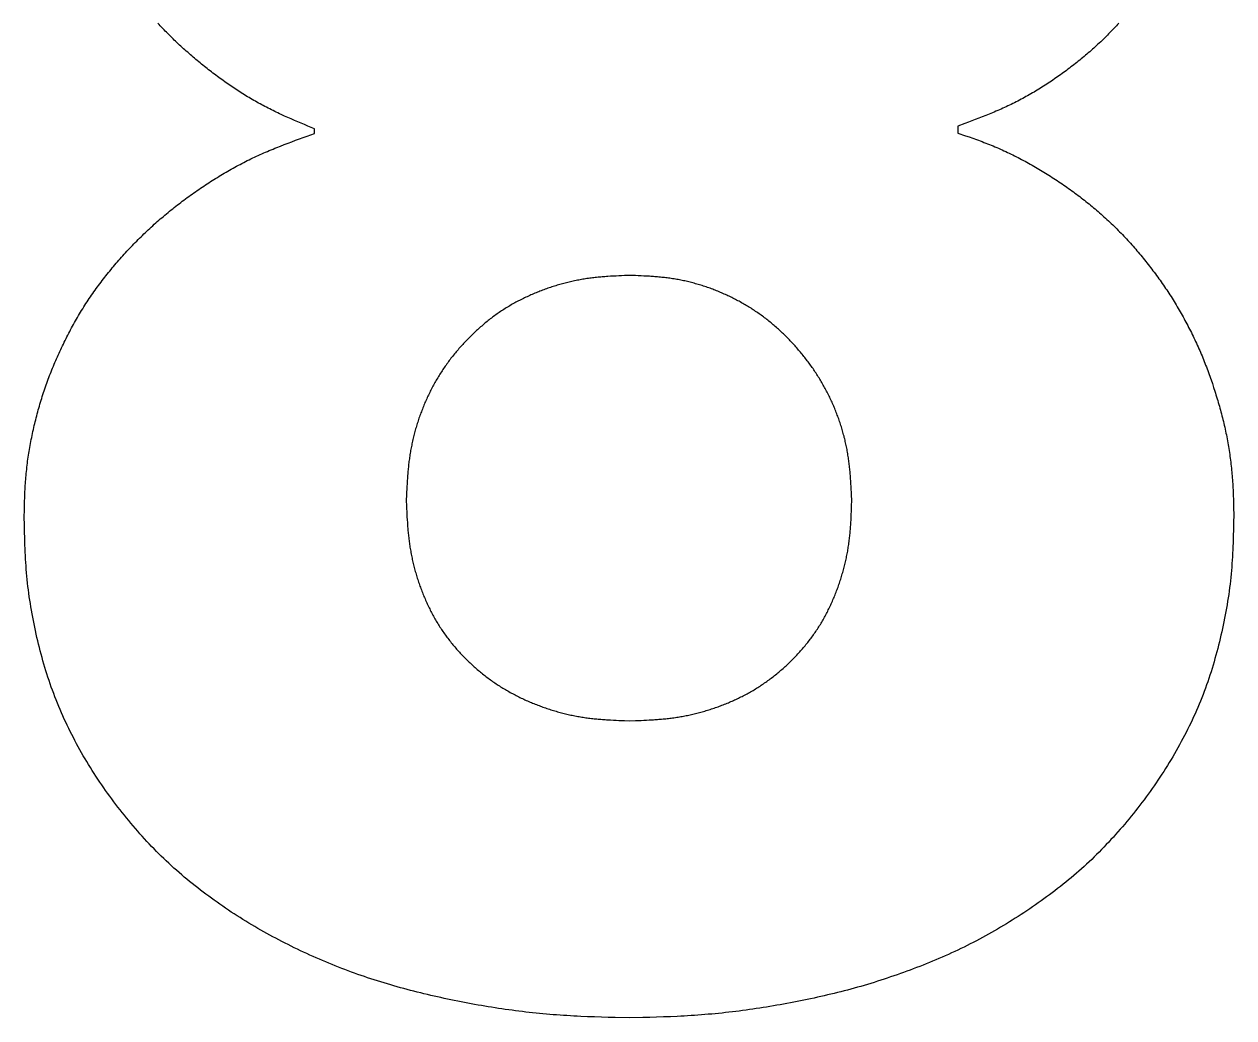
# Model space of a CAD drawing. Extents: x 4 to 389, y 10 to 269.
# Drawn here: x 78.135 to 81.885, y 203.7 to 206.782 of the extents above; entities that cross this region are included whole.
import ezdxf

# ---------------------------------------------------------------- set-up
doc = ezdxf.new("R2010")
doc.units = 0
doc.layers.add('ENGRAVE', color=5, linetype='CONTINUOUS')

msp = doc.modelspace()

# ---------------------------------------------------------------- linework, layer by layer
at = {"layer": 'ENGRAVE'}
msp.add_lwpolyline([(81.5285, 206.7852), (81.5246, 206.781), (81.5207, 206.7768), (81.5168, 206.7726), (81.5128, 206.7684), (81.5088, 206.7642), (81.5048, 206.7601), (81.5008, 206.756), (81.4967, 206.7518), (81.4927, 206.7478), (81.4886, 206.7437), (81.4844, 206.7397), (81.4803, 206.7357), (81.4762, 206.7317), (81.472, 206.7277), (81.4678, 206.7237), (81.4636, 206.7198), (81.4594, 206.7159), (81.4551, 206.712), (81.4508, 206.7082), (81.4465, 206.7043), (81.4422, 206.7005), (81.4379, 206.6967), (81.4335, 206.6929), (81.4292, 206.6892), (81.4248, 206.6855), (81.4204, 206.6817), (81.416, 206.6781), (81.4115, 206.6744), (81.4071, 206.6707), (81.4026, 206.6671), (81.3981, 206.6635), (81.3936, 206.6599), (81.389, 206.6564), (81.3845, 206.6528), (81.3799, 206.6493), (81.3753, 206.6458), (81.3707, 206.6424), (81.3661, 206.6389), (81.3615, 206.6355), (81.3568, 206.6321), (81.3522, 206.6287), (81.3475, 206.6253), (81.3428, 206.622), (81.3381, 206.6186), (81.3334, 206.6153), (81.3286, 206.6121), (81.3239, 206.6088), (81.3191, 206.6056), (81.3143, 206.6024), (81.3095, 206.5992), (81.3047, 206.596), (81.2998, 206.5929), (81.295, 206.5898), (81.2901, 206.5867), (81.2852, 206.5836), (81.2803, 206.5806), (81.2754, 206.5776), (81.2704, 206.5746), (81.2655, 206.5717), (81.2605, 206.5687), (81.2556, 206.5658), (81.2506, 206.563), (81.2455, 206.5601), (81.2405, 206.5573), (81.2355, 206.5545), (81.2304, 206.5518), (81.2253, 206.5491), (81.2203, 206.5464), (81.2152, 206.5437), (81.21, 206.5411), (81.2049, 206.5385), (81.1998, 206.5359), (81.1946, 206.5334), (81.1894, 206.5309), (81.1842, 206.5284), (81.179, 206.526), (81.1738, 206.5236), (81.1686, 206.5212), (81.1633, 206.5188), (81.1581, 206.5165), (81.1528, 206.5142), (81.1475, 206.5119), (81.1422, 206.5097), (81.1369, 206.5074), (81.1263, 206.503), (81.1156, 206.4987), (81.1049, 206.4944), (81.0942, 206.4902), (81.0834, 206.486), (81.0727, 206.4819), (81.0619, 206.4778), (81.0511, 206.4738), (81.0295, 206.4657), (81.0295, 206.4441), (81.0526, 206.4363), (81.0642, 206.4323), (81.0757, 206.4282), (81.0873, 206.4241), (81.093, 206.4221), (81.0987, 206.4199), (81.1045, 206.4178), (81.1102, 206.4156), (81.1159, 206.4134), (81.1216, 206.4112), (81.1272, 206.4089), (81.1329, 206.4066), (81.1386, 206.4043), (81.1442, 206.4019), (81.1498, 206.3995), (81.1554, 206.3971), (81.161, 206.3946), (81.1666, 206.3921), (81.1722, 206.3896), (81.1777, 206.387), (81.1832, 206.3844), (81.1888, 206.3818), (81.1943, 206.3791), (81.1998, 206.3764), (81.2052, 206.3737), (81.2107, 206.371), (81.2161, 206.3682), (81.2216, 206.3654), (81.227, 206.3625), (81.2324, 206.3597), (81.2378, 206.3568), (81.2431, 206.3539), (81.2485, 206.3509), (81.2538, 206.3479), (81.2592, 206.3449), (81.2645, 206.3419), (81.2698, 206.3388), (81.275, 206.3358), (81.2803, 206.3327), (81.2856, 206.3295), (81.2908, 206.3264), (81.296, 206.3232), (81.3012, 206.32), (81.3064, 206.3168), (81.3116, 206.3135), (81.3168, 206.3103), (81.3219, 206.307), (81.327, 206.3036), (81.3322, 206.3003), (81.3373, 206.2969), (81.3424, 206.2935), (81.3474, 206.2901), (81.3525, 206.2867), (81.3575, 206.2832), (81.3625, 206.2797), (81.3676, 206.2762), (81.3726, 206.2727), (81.3775, 206.2691), (81.3825, 206.2656), (81.3874, 206.262), (81.3924, 206.2583), (81.3973, 206.2547), (81.4022, 206.251), (81.407, 206.2473), (81.4119, 206.2436), (81.4167, 206.2398), (81.4215, 206.2361), (81.4263, 206.2323), (81.4311, 206.2284), (81.4359, 206.2246), (81.4406, 206.2207), (81.4453, 206.2168), (81.45, 206.2129), (81.4547, 206.209), (81.4594, 206.205), (81.464, 206.201), (81.4686, 206.197), (81.4732, 206.1929), (81.4778, 206.1889), (81.4823, 206.1848), (81.4869, 206.1807), (81.4914, 206.1765), (81.4959, 206.1724), (81.5003, 206.1682), (81.5047, 206.164), (81.5092, 206.1597), (81.5135, 206.1555), (81.5179, 206.1512), (81.5222, 206.1469), (81.5265, 206.1425), (81.5308, 206.1382), (81.5351, 206.1338), (81.5393, 206.1294), (81.5436, 206.1249), (81.5478, 206.1205), (81.5519, 206.116), (81.5561, 206.1115), (81.5602, 206.107), (81.5643, 206.1025), (81.5684, 206.0979), (81.5724, 206.0933), (81.5765, 206.0887), (81.5805, 206.0841), (81.5845, 206.0794), (81.5884, 206.0748), (81.5924, 206.0701), (81.5963, 206.0654), (81.6002, 206.0607), (81.604, 206.0559), (81.6079, 206.0512), (81.6117, 206.0464), (81.6155, 206.0416), (81.6193, 206.0368), (81.6231, 206.032), (81.6268, 206.0272), (81.6305, 206.0223), (81.6342, 206.0174), (81.6379, 206.0125), (81.6416, 206.0076), (81.6452, 206.0027), (81.6488, 205.9978), (81.6524, 205.9928), (81.656, 205.9879), (81.6595, 205.9829), (81.663, 205.9779), (81.6665, 205.9729), (81.67, 205.9678), (81.6734, 205.9628), (81.6768, 205.9577), (81.6802, 205.9526), (81.6836, 205.9475), (81.6869, 205.9424), (81.6902, 205.9372), (81.6934, 205.932), (81.6967, 205.9269), (81.6999, 205.9216), (81.7031, 205.9164), (81.7062, 205.9112), (81.7093, 205.9059), (81.7124, 205.9007), (81.7155, 205.8954), (81.7185, 205.8901), (81.7215, 205.8847), (81.7245, 205.8794), (81.7275, 205.8741), (81.7304, 205.8687), (81.7333, 205.8633), (81.7362, 205.8579), (81.7391, 205.8525), (81.742, 205.8471), (81.7448, 205.8417), (81.7476, 205.8363), (81.7504, 205.8308), (81.7531, 205.8254), (81.7558, 205.8199), (81.7585, 205.8144), (81.7612, 205.8089), (81.7638, 205.8034), (81.7664, 205.7979), (81.769, 205.7923), (81.7716, 205.7868), (81.7741, 205.7812), (81.7766, 205.7756), (81.779, 205.77), (81.7815, 205.7644), (81.7839, 205.7588), (81.7862, 205.7531), (81.7885, 205.7475), (81.7908, 205.7418), (81.7931, 205.7361), (81.7953, 205.7305), (81.7975, 205.7248), (81.7997, 205.719), (81.8019, 205.7133), (81.804, 205.7076), (81.8061, 205.7018), (81.8082, 205.6961), (81.8102, 205.6903), (81.8123, 205.6846), (81.8143, 205.6788), (81.8182, 205.6672), (81.8221, 205.6556), (81.8259, 205.644), (81.8277, 205.6382), (81.8295, 205.6323), (81.8313, 205.6265), (81.8331, 205.6206), (81.8349, 205.6148), (81.8366, 205.6089), (81.8383, 205.603), (81.84, 205.5972), (81.8416, 205.5913), (81.8433, 205.5854), (81.8448, 205.5795), (81.8464, 205.5736), (81.8479, 205.5677), (81.8494, 205.5617), (81.8509, 205.5558), (81.8524, 205.5499), (81.8538, 205.5439), (81.8552, 205.538), (81.8565, 205.532), (81.8578, 205.526), (81.8591, 205.52), (81.8604, 205.5141), (81.8616, 205.5081), (81.8628, 205.5021), (81.8639, 205.4961), (81.8651, 205.4901), (81.8662, 205.484), (81.8672, 205.478), (81.8682, 205.472), (81.8692, 205.466), (81.8702, 205.4599), (81.8711, 205.4539), (81.872, 205.4478), (81.8729, 205.4418), (81.8737, 205.4357), (81.8745, 205.4296), (81.8752, 205.4236), (81.8759, 205.4175), (81.8766, 205.4114), (81.8773, 205.4053), (81.8779, 205.3993), (81.8785, 205.3932), (81.879, 205.3871), (81.8796, 205.381), (81.88, 205.3749), (81.8805, 205.3688), (81.8809, 205.3627), (81.8813, 205.3566), (81.8817, 205.3505), (81.882, 205.3444), (81.8823, 205.3383), (81.8826, 205.3322), (81.8831, 205.32), (81.8835, 205.3078), (81.8839, 205.2956), (81.8842, 205.2833), (81.8848, 205.2589), (81.8843, 205.2375), (81.8837, 205.216), (81.8831, 205.1946), (81.8824, 205.1732), (81.8819, 205.1625), (81.8815, 205.1518), (81.8809, 205.1411), (81.8804, 205.1304), (81.8797, 205.1198), (81.879, 205.1091), (81.8782, 205.0984), (81.8774, 205.0878), (81.8764, 205.0771), (81.8754, 205.0665), (81.8743, 205.0558), (81.873, 205.0452), (81.8717, 205.0346), (81.8704, 205.024), (81.8689, 205.0134), (81.8673, 205.0028), (81.8657, 204.9922), (81.864, 204.9816), (81.8622, 204.9711), (81.8603, 204.9605), (81.8583, 204.95), (81.8563, 204.9395), (81.8542, 204.9289), (81.852, 204.9185), (81.8498, 204.908), (81.8474, 204.8975), (81.845, 204.8871), (81.8426, 204.8766), (81.8401, 204.8662), (81.8375, 204.8558), (81.8348, 204.8454), (81.8321, 204.8351), (81.8293, 204.8248), (81.8264, 204.8144), (81.8234, 204.8041), (81.8204, 204.7939), (81.8173, 204.7836), (81.8141, 204.7734), (81.8108, 204.7632), (81.8074, 204.7531), (81.804, 204.7429), (81.8004, 204.7328), (81.7968, 204.7228), (81.7931, 204.7127), (81.7893, 204.7027), (81.7854, 204.6927), (81.7814, 204.6828), (81.7773, 204.6729), (81.7732, 204.663), (81.7689, 204.6532), (81.7646, 204.6434), (81.7602, 204.6336), (81.7557, 204.6239), (81.7511, 204.6142), (81.7464, 204.6046), (81.7417, 204.595), (81.7369, 204.5854), (81.732, 204.5759), (81.727, 204.5664), (81.722, 204.557), (81.7168, 204.5476), (81.7116, 204.5382), (81.7063, 204.5289), (81.701, 204.5196), (81.6956, 204.5104), (81.6901, 204.5012), (81.6845, 204.492), (81.6789, 204.4829), (81.6732, 204.4739), (81.6674, 204.4648), (81.6616, 204.4559), (81.6557, 204.4469), (81.6497, 204.438), (81.6437, 204.4292), (81.6376, 204.4203), (81.6315, 204.4116), (81.6253, 204.4028), (81.6191, 204.3941), (81.6128, 204.3855), (81.6064, 204.3769), (81.6, 204.3683), (81.5935, 204.3598), (81.5869, 204.3513), (81.5803, 204.3429), (81.5737, 204.3345), (81.567, 204.3262), (81.5602, 204.3179), (81.5534, 204.3096), (81.5465, 204.3014), (81.5396, 204.2932), (81.5326, 204.2851), (81.5255, 204.2771), (81.5184, 204.2691), (81.5113, 204.2611), (81.504, 204.2532), (81.4968, 204.2453), (81.4894, 204.2375), (81.482, 204.2298), (81.4746, 204.2221), (81.467, 204.2145), (81.4595, 204.2069), (81.4518, 204.1994), (81.4441, 204.192), (81.4363, 204.1846), (81.4285, 204.1773), (81.4206, 204.1701), (81.4127, 204.1629), (81.4047, 204.1558), (81.3966, 204.1488), (81.3885, 204.1418), (81.3803, 204.1349), (81.3721, 204.128), (81.3638, 204.1212), (81.3554, 204.1145), (81.3471, 204.1078), (81.3386, 204.1012), (81.3302, 204.0947), (81.3216, 204.0882), (81.3131, 204.0818), (81.3045, 204.0754), (81.2958, 204.0691), (81.2871, 204.0628), (81.2784, 204.0566), (81.2696, 204.0505), (81.2608, 204.0444), (81.252, 204.0384), (81.2431, 204.0324), (81.2342, 204.0265), (81.2252, 204.0206), (81.2162, 204.0148), (81.2072, 204.0091), (81.1981, 204.0034), (81.189, 203.9978), (81.1799, 203.9922), (81.1707, 203.9866), (81.1615, 203.9812), (81.1523, 203.9757), (81.143, 203.9704), (81.1337, 203.9651), (81.1244, 203.9598), (81.115, 203.9547), (81.1056, 203.9495), (81.0962, 203.9445), (81.0867, 203.9395), (81.0772, 203.9345), (81.0677, 203.9296), (81.0581, 203.9248), (81.0485, 203.9201), (81.0389, 203.9154), (81.0292, 203.9108), (81.0195, 203.9062), (81.0098, 203.9017), (81.0001, 203.8973), (80.9903, 203.893), (80.9805, 203.8887), (80.9707, 203.8844), (80.9608, 203.8802), (80.9509, 203.8761), (80.941, 203.872), (80.9311, 203.868), (80.9212, 203.864), (80.9112, 203.8601), (80.9012, 203.8563), (80.8912, 203.8524), (80.8812, 203.8487), (80.8711, 203.8449), (80.8611, 203.8413), (80.851, 203.8376), (80.8409, 203.8341), (80.8308, 203.8305), (80.8207, 203.8271), (80.8105, 203.8236), (80.8004, 203.8202), (80.7902, 203.8169), (80.78, 203.8137), (80.7698, 203.8104), (80.7596, 203.8073), (80.7493, 203.8042), (80.7391, 203.8011), (80.7288, 203.7981), (80.7185, 203.7952), (80.7082, 203.7923), (80.6979, 203.7895), (80.6875, 203.7867), (80.6772, 203.784), (80.6668, 203.7814), (80.6564, 203.7788), (80.646, 203.7762), (80.6356, 203.7737), (80.6252, 203.7713), (80.6148, 203.7689), (80.6043, 203.7665), (80.5939, 203.7642), (80.5834, 203.7619), (80.5729, 203.7597), (80.5625, 203.7575), (80.5415, 203.7532), (80.5205, 203.749), (80.51, 203.747), (80.4994, 203.745), (80.4889, 203.7431), (80.4784, 203.7412), (80.4678, 203.7393), (80.4573, 203.7375), (80.4467, 203.7357), (80.4362, 203.734), (80.4256, 203.7323), (80.415, 203.7306), (80.4044, 203.729), (80.3939, 203.7274), (80.3833, 203.7259), (80.3727, 203.7244), (80.3621, 203.723), (80.3514, 203.7216), (80.3408, 203.7203), (80.3302, 203.719), (80.3196, 203.7178), (80.3089, 203.7166), (80.2983, 203.7154), (80.2876, 203.7143), (80.277, 203.7133), (80.2663, 203.7123), (80.2556, 203.7113), (80.245, 203.7104), (80.2343, 203.7096), (80.2236, 203.7088), (80.213, 203.708), (80.2023, 203.7073), (80.1916, 203.7067), (80.1809, 203.706), (80.1702, 203.7055), (80.1595, 203.7049), (80.1381, 203.704), (80.1168, 203.7032), (80.0954, 203.7025), (80.074, 203.7019), (80.0526, 203.7014), (80.0098, 203.7005), (79.967, 203.7014), (79.9456, 203.7019), (79.9243, 203.7025), (79.9029, 203.7032), (79.8815, 203.704), (79.8602, 203.7049), (79.8495, 203.7054), (79.8388, 203.7059), (79.8282, 203.7065), (79.8175, 203.7072), (79.8068, 203.7079), (79.7962, 203.7086), (79.7855, 203.7094), (79.7748, 203.7102), (79.7642, 203.7111), (79.7535, 203.712), (79.7429, 203.713), (79.7322, 203.714), (79.7216, 203.7151), (79.711, 203.7162), (79.7003, 203.7173), (79.6897, 203.7185), (79.6791, 203.7198), (79.6685, 203.7211), (79.6579, 203.7224), (79.6473, 203.7238), (79.6367, 203.7252), (79.6261, 203.7267), (79.6155, 203.7282), (79.605, 203.7298), (79.5944, 203.7314), (79.5838, 203.7331), (79.5733, 203.7348), (79.5627, 203.7365), (79.5522, 203.7383), (79.5417, 203.7402), (79.5311, 203.742), (79.5206, 203.7439), (79.5101, 203.7459), (79.4996, 203.7479), (79.4891, 203.7499), (79.4786, 203.752), (79.4681, 203.7541), (79.4577, 203.7563), (79.4472, 203.7585), (79.4368, 203.7607), (79.4263, 203.763), (79.4159, 203.7653), (79.4055, 203.7677), (79.395, 203.7701), (79.3846, 203.7726), (79.3742, 203.7751), (79.3639, 203.7776), (79.3535, 203.7802), (79.3431, 203.7828), (79.3328, 203.7855), (79.3224, 203.7882), (79.3121, 203.791), (79.3018, 203.7938), (79.2915, 203.7967), (79.2812, 203.7996), (79.271, 203.8026), (79.2607, 203.8056), (79.2505, 203.8087), (79.2402, 203.8118), (79.23, 203.815), (79.2198, 203.8183), (79.2097, 203.8216), (79.1995, 203.8249), (79.1894, 203.8283), (79.1793, 203.8318), (79.1692, 203.8353), (79.1591, 203.8389), (79.1491, 203.8425), (79.139, 203.8462), (79.129, 203.85), (79.119, 203.8538), (79.1091, 203.8577), (79.0991, 203.8616), (79.0892, 203.8656), (79.0793, 203.8697), (79.0695, 203.8738), (79.0596, 203.878), (79.0498, 203.8822), (79.04, 203.8865), (79.0302, 203.8909), (79.0205, 203.8952), (79.0108, 203.8997), (79.0011, 203.9042), (78.9914, 203.9087), (78.9817, 203.9133), (78.9721, 203.918), (78.9625, 203.9227), (78.9529, 203.9274), (78.9434, 203.9322), (78.9339, 203.9371), (78.9244, 203.942), (78.9149, 203.947), (78.9054, 203.952), (78.896, 203.9571), (78.8867, 203.9622), (78.8773, 203.9674), (78.868, 203.9726), (78.8587, 203.978), (78.8495, 203.9833), (78.8403, 203.9888), (78.8311, 203.9942), (78.822, 203.9998), (78.8129, 204.0054), (78.8038, 204.0111), (78.7948, 204.0168), (78.7858, 204.0226), (78.7769, 204.0285), (78.768, 204.0344), (78.7591, 204.0404), (78.7503, 204.0464), (78.7415, 204.0525), (78.7327, 204.0587), (78.724, 204.0649), (78.7154, 204.0711), (78.7067, 204.0775), (78.6982, 204.0838), (78.6896, 204.0903), (78.6811, 204.0968), (78.6727, 204.1033), (78.6643, 204.11), (78.6559, 204.1166), (78.6476, 204.1234), (78.6393, 204.1302), (78.6311, 204.137), (78.623, 204.144), (78.6149, 204.1509), (78.6069, 204.158), (78.5989, 204.1651), (78.591, 204.1723), (78.5831, 204.1796), (78.5753, 204.1869), (78.5676, 204.1943), (78.5599, 204.2017), (78.5523, 204.2092), (78.5448, 204.2168), (78.5373, 204.2244), (78.5299, 204.2321), (78.5225, 204.2399), (78.5152, 204.2477), (78.508, 204.2556), (78.5008, 204.2635), (78.4937, 204.2715), (78.4866, 204.2795), (78.4796, 204.2876), (78.4726, 204.2957), (78.4657, 204.3039), (78.4589, 204.3121), (78.4521, 204.3203), (78.4453, 204.3286), (78.4387, 204.337), (78.432, 204.3454), (78.4255, 204.3538), (78.419, 204.3623), (78.4125, 204.3708), (78.4061, 204.3794), (78.3998, 204.388), (78.3935, 204.3967), (78.3873, 204.4054), (78.3812, 204.4142), (78.3751, 204.423), (78.3691, 204.4318), (78.3631, 204.4407), (78.3573, 204.4496), (78.3514, 204.4586), (78.3457, 204.4676), (78.34, 204.4766), (78.3344, 204.4857), (78.3288, 204.4949), (78.3234, 204.5041), (78.318, 204.5133), (78.3126, 204.5226), (78.3074, 204.5319), (78.3022, 204.5412), (78.2971, 204.5506), (78.292, 204.5601), (78.2871, 204.5695), (78.2822, 204.5791), (78.2774, 204.5886), (78.2727, 204.5982), (78.268, 204.6079), (78.2635, 204.6175), (78.259, 204.6272), (78.2546, 204.637), (78.2503, 204.6468), (78.246, 204.6566), (78.2419, 204.6665), (78.2378, 204.6764), (78.2338, 204.6863), (78.23, 204.6963), (78.2262, 204.7062), (78.2224, 204.7163), (78.2188, 204.7263), (78.2153, 204.7364), (78.2118, 204.7465), (78.2085, 204.7567), (78.2052, 204.7669), (78.202, 204.7771), (78.1989, 204.7873), (78.1959, 204.7976), (78.1929, 204.8078), (78.1901, 204.8181), (78.1873, 204.8285), (78.1845, 204.8388), (78.1819, 204.8492), (78.1793, 204.8596), (78.1768, 204.87), (78.1743, 204.8804), (78.172, 204.8908), (78.1696, 204.9013), (78.1674, 204.9117), (78.1652, 204.9222), (78.1631, 204.9327), (78.1611, 204.9432), (78.1592, 204.9537), (78.1573, 204.9643), (78.1555, 204.9748), (78.1538, 204.9854), (78.1521, 204.9959), (78.1506, 205.0065), (78.1491, 205.0171), (78.1477, 205.0277), (78.1464, 205.0383), (78.1452, 205.0489), (78.1441, 205.0595), (78.1431, 205.0702), (78.1421, 205.0808), (78.1413, 205.0915), (78.1405, 205.1021), (78.1398, 205.1128), (78.1391, 205.1234), (78.1386, 205.1341), (78.138, 205.1448), (78.1376, 205.1555), (78.1371, 205.1661), (78.1364, 205.1875), (78.1358, 205.2089), (78.1352, 205.2303), (78.1348, 205.2517), (78.1352, 205.2767), (78.1355, 205.2892), (78.1359, 205.3017), (78.1363, 205.3142), (78.1365, 205.3205), (78.1368, 205.3267), (78.1371, 205.333), (78.1374, 205.3392), (78.1377, 205.3455), (78.1381, 205.3517), (78.1385, 205.3579), (78.139, 205.3642), (78.1395, 205.3704), (78.14, 205.3766), (78.1406, 205.3829), (78.1412, 205.3891), (78.1418, 205.3953), (78.1425, 205.4015), (78.1432, 205.4078), (78.1439, 205.414), (78.1447, 205.4202), (78.1455, 205.4264), (78.1464, 205.4326), (78.1473, 205.4388), (78.1482, 205.445), (78.1492, 205.4512), (78.1502, 205.4573), (78.1512, 205.4635), (78.1522, 205.4697), (78.1533, 205.4758), (78.1545, 205.482), (78.1556, 205.4881), (78.1568, 205.4943), (78.158, 205.5004), (78.1593, 205.5065), (78.1606, 205.5127), (78.1619, 205.5188), (78.1632, 205.5249), (78.1646, 205.531), (78.166, 205.5371), (78.1675, 205.5432), (78.1689, 205.5493), (78.1704, 205.5553), (78.172, 205.5614), (78.1735, 205.5675), (78.1751, 205.5735), (78.1768, 205.5795), (78.1784, 205.5856), (78.1801, 205.5916), (78.1818, 205.5976), (78.1836, 205.6036), (78.1853, 205.6096), (78.1872, 205.6156), (78.189, 205.6216), (78.1909, 205.6276), (78.1928, 205.6335), (78.1947, 205.6395), (78.1967, 205.6454), (78.1987, 205.6513), (78.2008, 205.6572), (78.2028, 205.6631), (78.2049, 205.669), (78.2071, 205.6749), (78.2092, 205.6808), (78.2115, 205.6866), (78.2137, 205.6925), (78.216, 205.6983), (78.2183, 205.7041), (78.2206, 205.7099), (78.223, 205.7157), (78.2254, 205.7215), (78.2278, 205.7273), (78.2302, 205.733), (78.2327, 205.7388), (78.2352, 205.7445), (78.2377, 205.7502), (78.2403, 205.7559), (78.2429, 205.7616), (78.2455, 205.7673), (78.2481, 205.773), (78.2508, 205.7786), (78.2535, 205.7843), (78.2562, 205.7899), (78.2589, 205.7956), (78.2617, 205.8012), (78.2645, 205.8068), (78.2673, 205.8124), (78.2701, 205.8179), (78.273, 205.8235), (78.2759, 205.829), (78.2788, 205.8346), (78.2817, 205.8401), (78.2847, 205.8456), (78.2877, 205.8511), (78.2908, 205.8565), (78.2938, 205.862), (78.2969, 205.8674), (78.3001, 205.8728), (78.3032, 205.8782), (78.3064, 205.8836), (78.3097, 205.889), (78.3129, 205.8943), (78.3162, 205.8997), (78.3195, 205.905), (78.3228, 205.9103), (78.3262, 205.9155), (78.3296, 205.9208), (78.3331, 205.926), (78.3365, 205.9312), (78.34, 205.9364), (78.3436, 205.9416), (78.3471, 205.9467), (78.3507, 205.9518), (78.3543, 205.9569), (78.358, 205.962), (78.3617, 205.967), (78.3654, 205.9721), (78.3691, 205.9771), (78.3729, 205.9821), (78.3767, 205.9871), (78.3805, 205.992), (78.3843, 205.997), (78.3882, 206.0019), (78.3921, 206.0068), (78.396, 206.0116), (78.4, 206.0165), (78.4039, 206.0213), (78.4079, 206.0262), (78.412, 206.031), (78.416, 206.0358), (78.4201, 206.0405), (78.4241, 206.0453), (78.4282, 206.05), (78.4324, 206.0547), (78.4365, 206.0594), (78.4407, 206.0641), (78.4449, 206.0687), (78.4491, 206.0733), (78.4533, 206.0779), (78.4576, 206.0825), (78.4619, 206.0871), (78.4662, 206.0916), (78.4705, 206.0962), (78.4749, 206.1007), (78.4793, 206.1051), (78.4836, 206.1096), (78.4881, 206.114), (78.4925, 206.1185), (78.497, 206.1229), (78.5014, 206.1272), (78.5059, 206.1316), (78.5105, 206.1359), (78.515, 206.1402), (78.5196, 206.1445), (78.5241, 206.1488), (78.5287, 206.153), (78.5334, 206.1572), (78.538, 206.1614), (78.5427, 206.1656), (78.5474, 206.1697), (78.5521, 206.1738), (78.5568, 206.1779), (78.5616, 206.182), (78.5663, 206.1861), (78.5711, 206.1901), (78.5759, 206.1941), (78.5807, 206.1981), (78.5856, 206.2021), (78.5904, 206.206), (78.5953, 206.2099), (78.6002, 206.2138), (78.6051, 206.2177), (78.6101, 206.2215), (78.615, 206.2253), (78.62, 206.2292), (78.625, 206.2329), (78.63, 206.2367), (78.635, 206.2404), (78.6401, 206.2441), (78.6451, 206.2478), (78.6502, 206.2515), (78.6553, 206.2551), (78.6604, 206.2588), (78.6655, 206.2623), (78.6707, 206.2659), (78.6758, 206.2695), (78.681, 206.273), (78.6862, 206.2765), (78.6914, 206.28), (78.6966, 206.2835), (78.7019, 206.2869), (78.7071, 206.2903), (78.7124, 206.2937), (78.7177, 206.2971), (78.723, 206.3004), (78.7283, 206.3038), (78.7336, 206.307), (78.739, 206.3103), (78.7443, 206.3136), (78.7497, 206.3168), (78.7551, 206.32), (78.7605, 206.3231), (78.7659, 206.3263), (78.7713, 206.3294), (78.7768, 206.3325), (78.7823, 206.3355), (78.7877, 206.3385), (78.7932, 206.3415), (78.7988, 206.3445), (78.8043, 206.3474), (78.8098, 206.3503), (78.8154, 206.3532), (78.821, 206.356), (78.8265, 206.3588), (78.8321, 206.3616), (78.8378, 206.3644), (78.8434, 206.3671), (78.849, 206.3698), (78.8547, 206.3724), (78.8604, 206.375), (78.8661, 206.3776), (78.8718, 206.3802), (78.8775, 206.3827), (78.8832, 206.3852), (78.889, 206.3876), (78.8947, 206.3901), (78.9005, 206.3925), (78.9063, 206.3949), (78.9121, 206.3972), (78.9179, 206.3995), (78.9295, 206.4042), (78.9412, 206.4087), (78.9529, 206.4131), (78.9646, 206.4175), (78.9763, 206.4219), (78.9881, 206.4262), (78.9999, 206.4304), (79.0116, 206.4347), (79.0352, 206.4431), (79.0352, 206.4575), (79.0144, 206.4661), (79.004, 206.4705), (78.9936, 206.4749), (78.9832, 206.4793), (78.9728, 206.4837), (78.9625, 206.4882), (78.9522, 206.4927), (78.9419, 206.4973), (78.9316, 206.502), (78.9265, 206.5044), (78.9214, 206.5068), (78.9163, 206.5092), (78.9113, 206.5116), (78.9062, 206.5141), (78.9011, 206.5166), (78.8961, 206.5191), (78.8911, 206.5216), (78.8861, 206.5242), (78.8811, 206.5268), (78.8761, 206.5294), (78.8711, 206.5321), (78.8662, 206.5347), (78.8612, 206.5374), (78.8563, 206.5402), (78.8514, 206.543), (78.8465, 206.5458), (78.8416, 206.5486), (78.8368, 206.5514), (78.8319, 206.5543), (78.8271, 206.5572), (78.8223, 206.5601), (78.8175, 206.5631), (78.8127, 206.5661), (78.8079, 206.5691), (78.8032, 206.5721), (78.7984, 206.5752), (78.7937, 206.5783), (78.789, 206.5814), (78.7843, 206.5845), (78.7796, 206.5876), (78.7749, 206.5908), (78.7703, 206.594), (78.7657, 206.5972), (78.761, 206.6004), (78.7564, 206.6037), (78.7518, 206.607), (78.7472, 206.6103), (78.7427, 206.6136), (78.7381, 206.6169), (78.7336, 206.6203), (78.729, 206.6236), (78.7245, 206.627), (78.72, 206.6304), (78.7155, 206.6338), (78.7111, 206.6373), (78.7066, 206.6407), (78.7022, 206.6442), (78.6978, 206.6477), (78.6933, 206.6512), (78.689, 206.6548), (78.6846, 206.6583), (78.6802, 206.6619), (78.6759, 206.6654), (78.6715, 206.6691), (78.6672, 206.6727), (78.6629, 206.6763), (78.6586, 206.68), (78.6543, 206.6836), (78.6501, 206.6873), (78.6458, 206.691), (78.6416, 206.6948), (78.6374, 206.6985), (78.6332, 206.7023), (78.629, 206.7061), (78.6249, 206.7099), (78.6207, 206.7137), (78.6166, 206.7175), (78.6125, 206.7214), (78.6084, 206.7252), (78.6043, 206.7291), (78.6002, 206.733), (78.5962, 206.737), (78.5922, 206.7409), (78.5881, 206.7449), (78.5841, 206.7489), (78.5802, 206.7529), (78.5762, 206.7569), (78.5723, 206.7609), (78.5683, 206.765), (78.5644, 206.769), (78.5605, 206.7731), (78.5567, 206.7772), (78.5528, 206.7813), (78.549, 206.7855)], dxfattribs=at)
msp.add_lwpolyline([(79.319, 205.3051), (79.3197, 205.288), (79.3201, 205.2794), (79.3206, 205.2708), (79.321, 205.2623), (79.3215, 205.2537), (79.322, 205.2451), (79.3226, 205.2366), (79.3229, 205.2323), (79.3232, 205.228), (79.3235, 205.2237), (79.3239, 205.2195), (79.3242, 205.2152), (79.3246, 205.2109), (79.325, 205.2067), (79.3254, 205.2024), (79.3259, 205.1982), (79.3263, 205.1939), (79.3268, 205.1896), (79.3273, 205.1854), (79.3278, 205.1812), (79.3284, 205.1769), (79.329, 205.1727), (79.3296, 205.1684), (79.3302, 205.1642), (79.3308, 205.16), (79.3315, 205.1557), (79.3322, 205.1515), (79.333, 205.1473), (79.3337, 205.1431), (79.3345, 205.1389), (79.3353, 205.1347), (79.3362, 205.1305), (79.3371, 205.1263), (79.338, 205.1221), (79.3389, 205.1179), (79.3399, 205.1137), (79.3408, 205.1095), (79.3419, 205.1054), (79.3429, 205.1012), (79.344, 205.0971), (79.3451, 205.0929), (79.3462, 205.0888), (79.3473, 205.0846), (79.3485, 205.0805), (79.3497, 205.0764), (79.3509, 205.0723), (79.3522, 205.0681), (79.3535, 205.064), (79.3548, 205.06), (79.3561, 205.0559), (79.3574, 205.0518), (79.3588, 205.0477), (79.3602, 205.0437), (79.3617, 205.0396), (79.3631, 205.0356), (79.3646, 205.0315), (79.3661, 205.0275), (79.3677, 205.0235), (79.3692, 205.0195), (79.3708, 205.0155), (79.3724, 205.0115), (79.3741, 205.0075), (79.3757, 205.0036), (79.3774, 204.9996), (79.3791, 204.9957), (79.3809, 204.9918), (79.3826, 204.9878), (79.3844, 204.9839), (79.3862, 204.9801), (79.3881, 204.9762), (79.3899, 204.9723), (79.3918, 204.9685), (79.3938, 204.9646), (79.3957, 204.9608), (79.3977, 204.957), (79.3997, 204.9532), (79.4017, 204.9494), (79.4038, 204.9457), (79.4059, 204.9419), (79.408, 204.9382), (79.4101, 204.9345), (79.4123, 204.9307), (79.4145, 204.9271), (79.4167, 204.9234), (79.4189, 204.9197), (79.4212, 204.9161), (79.4235, 204.9125), (79.4259, 204.9089), (79.4282, 204.9053), (79.4306, 204.9018), (79.433, 204.8982), (79.4355, 204.8947), (79.4379, 204.8912), (79.4404, 204.8877), (79.443, 204.8843), (79.4455, 204.8808), (79.4481, 204.8774), (79.4507, 204.874), (79.4533, 204.8706), (79.456, 204.8672), (79.4587, 204.8639), (79.4614, 204.8605), (79.4641, 204.8572), (79.4669, 204.8539), (79.4696, 204.8506), (79.4724, 204.8474), (79.4753, 204.8442), (79.4781, 204.8409), (79.481, 204.8377), (79.4839, 204.8346), (79.4868, 204.8314), (79.4897, 204.8283), (79.4927, 204.8252), (79.4957, 204.8221), (79.4987, 204.819), (79.5017, 204.8159), (79.5047, 204.8129), (79.5078, 204.8099), (79.5109, 204.8069), (79.514, 204.8039), (79.5171, 204.801), (79.5202, 204.798), (79.5234, 204.7951), (79.5266, 204.7922), (79.5297, 204.7894), (79.533, 204.7865), (79.5362, 204.7837), (79.5394, 204.7809), (79.5427, 204.7781), (79.546, 204.7753), (79.5493, 204.7726), (79.5526, 204.7699), (79.556, 204.7672), (79.5593, 204.7645), (79.5627, 204.7619), (79.5661, 204.7592), (79.5695, 204.7566), (79.573, 204.7541), (79.5764, 204.7515), (79.5799, 204.749), (79.5834, 204.7465), (79.5869, 204.744), (79.5904, 204.7416), (79.5939, 204.7391), (79.5975, 204.7367), (79.601, 204.7343), (79.6046, 204.732), (79.6082, 204.7297), (79.6118, 204.7274), (79.6155, 204.7251), (79.6191, 204.7228), (79.6228, 204.7206), (79.6265, 204.7184), (79.6302, 204.7162), (79.6339, 204.7141), (79.6376, 204.712), (79.6413, 204.7099), (79.6451, 204.7078), (79.6489, 204.7058), (79.6526, 204.7038), (79.6564, 204.7018), (79.6603, 204.6998), (79.6641, 204.6979), (79.6679, 204.696), (79.6718, 204.6941), (79.6756, 204.6922), (79.6795, 204.6904), (79.6834, 204.6885), (79.6873, 204.6867), (79.6912, 204.685), (79.6951, 204.6832), (79.6991, 204.6815), (79.703, 204.6798), (79.707, 204.6782), (79.7109, 204.6765), (79.7149, 204.6749), (79.7189, 204.6733), (79.7229, 204.6717), (79.7269, 204.6702), (79.7309, 204.6687), (79.735, 204.6672), (79.739, 204.6657), (79.743, 204.6642), (79.7471, 204.6628), (79.7512, 204.6614), (79.7552, 204.66), (79.7593, 204.6587), (79.7634, 204.6573), (79.7675, 204.656), (79.7716, 204.6548), (79.7757, 204.6535), (79.7798, 204.6523), (79.7839, 204.6511), (79.788, 204.6499), (79.7922, 204.6487), (79.7963, 204.6476), (79.8005, 204.6465), (79.8046, 204.6454), (79.8088, 204.6444), (79.813, 204.6434), (79.8171, 204.6424), (79.8213, 204.6414), (79.8255, 204.6405), (79.8297, 204.6395), (79.8339, 204.6387), (79.8381, 204.6378), (79.8423, 204.637), (79.8465, 204.6362), (79.8507, 204.6354), (79.8549, 204.6346), (79.8591, 204.6339), (79.8634, 204.6332), (79.8676, 204.6326), (79.8718, 204.6319), (79.8761, 204.6313), (79.8803, 204.6308), (79.8845, 204.6302), (79.8888, 204.6297), (79.893, 204.6292), (79.8973, 204.6287), (79.9016, 204.6282), (79.9058, 204.6278), (79.9101, 204.6274), (79.9143, 204.627), (79.9186, 204.6266), (79.9229, 204.6263), (79.9271, 204.6259), (79.9314, 204.6256), (79.9357, 204.6253), (79.94, 204.625), (79.9442, 204.6247), (79.9528, 204.6242), (79.9614, 204.6237), (79.9699, 204.6233), (79.9785, 204.6229), (79.9871, 204.6226), (79.9957, 204.6222), (80.0128, 204.6215), (80.0299, 204.6222), (80.0385, 204.6226), (80.047, 204.6229), (80.0556, 204.6233), (80.0641, 204.6237), (80.0727, 204.6242), (80.0812, 204.6247), (80.0855, 204.625), (80.0897, 204.6253), (80.094, 204.6256), (80.0982, 204.6259), (80.1025, 204.6263), (80.1068, 204.6266), (80.111, 204.627), (80.1153, 204.6274), (80.1195, 204.6278), (80.1237, 204.6282), (80.128, 204.6287), (80.1322, 204.6291), (80.1365, 204.6296), (80.1407, 204.6302), (80.1449, 204.6307), (80.1491, 204.6313), (80.1534, 204.6319), (80.1576, 204.6325), (80.1618, 204.6332), (80.166, 204.6338), (80.1702, 204.6346), (80.1744, 204.6353), (80.1786, 204.6361), (80.1828, 204.6369), (80.187, 204.6377), (80.1912, 204.6385), (80.1954, 204.6394), (80.1995, 204.6403), (80.2037, 204.6412), (80.2079, 204.6422), (80.212, 204.6432), (80.2162, 204.6442), (80.2203, 204.6452), (80.2245, 204.6463), (80.2286, 204.6474), (80.2328, 204.6485), (80.2369, 204.6497), (80.241, 204.6508), (80.2451, 204.652), (80.2492, 204.6532), (80.2533, 204.6545), (80.2574, 204.6558), (80.2615, 204.6571), (80.2655, 204.6584), (80.2696, 204.6597), (80.2737, 204.6611), (80.2777, 204.6625), (80.2817, 204.6639), (80.2858, 204.6654), (80.2898, 204.6668), (80.2938, 204.6683), (80.2978, 204.6698), (80.3018, 204.6714), (80.3058, 204.6729), (80.3098, 204.6745), (80.3137, 204.6761), (80.3177, 204.6778), (80.3216, 204.6795), (80.3256, 204.6811), (80.3295, 204.6829), (80.3334, 204.6846), (80.3373, 204.6864), (80.3412, 204.6881), (80.3451, 204.69), (80.3489, 204.6918), (80.3528, 204.6937), (80.3566, 204.6956), (80.3604, 204.6975), (80.3642, 204.6994), (80.368, 204.7014), (80.3718, 204.7034), (80.3756, 204.7054), (80.3793, 204.7075), (80.3831, 204.7095), (80.3868, 204.7116), (80.3905, 204.7138), (80.3942, 204.7159), (80.3978, 204.7181), (80.4015, 204.7203), (80.4051, 204.7226), (80.4088, 204.7248), (80.4124, 204.7271), (80.416, 204.7294), (80.4195, 204.7318), (80.4231, 204.7342), (80.4266, 204.7366), (80.4301, 204.739), (80.4336, 204.7414), (80.4371, 204.7439), (80.4406, 204.7464), (80.444, 204.7489), (80.4474, 204.7515), (80.4509, 204.7541), (80.4542, 204.7567), (80.4576, 204.7593), (80.461, 204.762), (80.4643, 204.7646), (80.4676, 204.7673), (80.4709, 204.77), (80.4742, 204.7728), (80.4775, 204.7756), (80.4807, 204.7783), (80.484, 204.7811), (80.4872, 204.784), (80.4904, 204.7868), (80.4935, 204.7897), (80.4967, 204.7926), (80.4998, 204.7955), (80.503, 204.7984), (80.5061, 204.8014), (80.5091, 204.8044), (80.5122, 204.8074), (80.5152, 204.8104), (80.5183, 204.8134), (80.5213, 204.8165), (80.5243, 204.8195), (80.5272, 204.8226), (80.5302, 204.8257), (80.5331, 204.8289), (80.536, 204.832), (80.5389, 204.8352), (80.5417, 204.8384), (80.5446, 204.8416), (80.5474, 204.8448), (80.5502, 204.848), (80.553, 204.8513), (80.5557, 204.8546), (80.5584, 204.8579), (80.5611, 204.8612), (80.5638, 204.8645), (80.5665, 204.8679), (80.5691, 204.8713), (80.5717, 204.8747), (80.5742, 204.8781), (80.5768, 204.8815), (80.5793, 204.885), (80.5818, 204.8884), (80.5843, 204.8919), (80.5867, 204.8954), (80.5891, 204.899), (80.5915, 204.9025), (80.5938, 204.9061), (80.5962, 204.9096), (80.5985, 204.9132), (80.6007, 204.9169), (80.603, 204.9205), (80.6052, 204.9242), (80.6073, 204.9278), (80.6095, 204.9315), (80.6116, 204.9352), (80.6137, 204.939), (80.6158, 204.9427), (80.6178, 204.9465), (80.6198, 204.9502), (80.6218, 204.954), (80.6238, 204.9578), (80.6257, 204.9616), (80.6276, 204.9655), (80.6295, 204.9693), (80.6313, 204.9731), (80.6332, 204.977), (80.635, 204.9809), (80.6368, 204.9848), (80.6385, 204.9887), (80.6402, 204.9926), (80.6419, 204.9965), (80.6436, 205.0005), (80.6453, 205.0044), (80.6469, 205.0084), (80.6485, 205.0124), (80.6501, 205.0164), (80.6517, 205.0203), (80.6532, 205.0243), (80.6547, 205.0284), (80.6562, 205.0324), (80.6577, 205.0364), (80.6591, 205.0404), (80.6605, 205.0445), (80.6619, 205.0485), (80.6633, 205.0526), (80.6646, 205.0566), (80.666, 205.0607), (80.6673, 205.0648), (80.6685, 205.0689), (80.6698, 205.073), (80.671, 205.0771), (80.6722, 205.0812), (80.6734, 205.0853), (80.6745, 205.0894), (80.6756, 205.0936), (80.6767, 205.0977), (80.6778, 205.1018), (80.6788, 205.106), (80.6798, 205.1101), (80.6808, 205.1143), (80.6818, 205.1185), (80.6827, 205.1226), (80.6836, 205.1268), (80.6845, 205.131), (80.6853, 205.1352), (80.6861, 205.1394), (80.6869, 205.1436), (80.6877, 205.1478), (80.6884, 205.152), (80.6891, 205.1562), (80.6897, 205.1604), (80.6904, 205.1646), (80.691, 205.1688), (80.6916, 205.173), (80.6921, 205.1773), (80.6926, 205.1815), (80.6931, 205.1857), (80.6936, 205.19), (80.6941, 205.1942), (80.6945, 205.1984), (80.6949, 205.2027), (80.6953, 205.2069), (80.6957, 205.2112), (80.696, 205.2154), (80.6964, 205.2197), (80.6967, 205.224), (80.697, 205.2282), (80.6973, 205.2325), (80.6975, 205.2367), (80.698, 205.2453), (80.6985, 205.2538), (80.6989, 205.2624), (80.6993, 205.2709), (80.6996, 205.2795), (80.6999, 205.288), (80.7005, 205.3051), (80.6997, 205.3223), (80.6993, 205.3308), (80.6988, 205.3394), (80.6983, 205.348), (80.6978, 205.3565), (80.6973, 205.3651), (80.6967, 205.3736), (80.6963, 205.3779), (80.696, 205.3821), (80.6956, 205.3864), (80.6953, 205.3907), (80.6949, 205.3949), (80.6945, 205.3992), (80.6941, 205.4034), (80.6936, 205.4077), (80.6931, 205.4119), (80.6927, 205.4162), (80.6921, 205.4204), (80.6916, 205.4247), (80.6911, 205.4289), (80.6905, 205.4331), (80.6899, 205.4374), (80.6892, 205.4416), (80.6886, 205.4458), (80.6879, 205.45), (80.6871, 205.4543), (80.6864, 205.4585), (80.6856, 205.4627), (80.6848, 205.4669), (80.684, 205.4711), (80.6831, 205.4753), (80.6822, 205.4795), (80.6813, 205.4837), (80.6803, 205.4878), (80.6794, 205.492), (80.6784, 205.4962), (80.6773, 205.5003), (80.6763, 205.5045), (80.6752, 205.5086), (80.6741, 205.5128), (80.6729, 205.5169), (80.6717, 205.521), (80.6705, 205.5251), (80.6693, 205.5292), (80.6681, 205.5334), (80.6668, 205.5374), (80.6655, 205.5415), (80.6641, 205.5456), (80.6628, 205.5497), (80.6614, 205.5537), (80.66, 205.5578), (80.6585, 205.5618), (80.6571, 205.5659), (80.6556, 205.5699), (80.654, 205.5739), (80.6525, 205.5779), (80.6509, 205.5819), (80.6493, 205.5859), (80.6477, 205.5898), (80.646, 205.5938), (80.6444, 205.5977), (80.6427, 205.6017), (80.6409, 205.6056), (80.6392, 205.6095), (80.6374, 205.6134), (80.6356, 205.6173), (80.6338, 205.6212), (80.6319, 205.625), (80.6301, 205.6289), (80.6281, 205.6327), (80.6262, 205.6366), (80.6243, 205.6404), (80.6223, 205.6442), (80.6203, 205.648), (80.6183, 205.6517), (80.6162, 205.6555), (80.6141, 205.6592), (80.612, 205.663), (80.6099, 205.6667), (80.6078, 205.6704), (80.6056, 205.6741), (80.6034, 205.6778), (80.6012, 205.6815), (80.599, 205.6851), (80.5967, 205.6887), (80.5944, 205.6924), (80.5921, 205.696), (80.5898, 205.6996), (80.5874, 205.7031), (80.585, 205.7067), (80.5826, 205.7103), (80.5802, 205.7138), (80.5778, 205.7173), (80.5753, 205.7208), (80.5728, 205.7243), (80.5703, 205.7278), (80.5678, 205.7312), (80.5652, 205.7347), (80.5626, 205.7381), (80.56, 205.7415), (80.5574, 205.7449), (80.5548, 205.7482), (80.5521, 205.7516), (80.5494, 205.7549), (80.5467, 205.7583), (80.544, 205.7616), (80.5413, 205.7649), (80.5385, 205.7682), (80.5357, 205.7714), (80.5329, 205.7747), (80.5301, 205.7779), (80.5273, 205.7811), (80.5244, 205.7843), (80.5215, 205.7875), (80.5186, 205.7906), (80.5157, 205.7938), (80.5128, 205.7969), (80.5098, 205.8), (80.5069, 205.8031), (80.5039, 205.8062), (80.5009, 205.8092), (80.4978, 205.8123), (80.4948, 205.8153), (80.4917, 205.8183), (80.4887, 205.8213), (80.4856, 205.8243), (80.4824, 205.8272), (80.4793, 205.8301), (80.4762, 205.833), (80.473, 205.8359), (80.4698, 205.8388), (80.4666, 205.8416), (80.4634, 205.8445), (80.4601, 205.8473), (80.4569, 205.8501), (80.4536, 205.8528), (80.4503, 205.8556), (80.447, 205.8583), (80.4437, 205.861), (80.4403, 205.8637), (80.4369, 205.8663), (80.4336, 205.8689), (80.4302, 205.8715), (80.4267, 205.8741), (80.4233, 205.8767), (80.4199, 205.8792), (80.4164, 205.8817), (80.4129, 205.8842), (80.4094, 205.8867), (80.4059, 205.8891), (80.4023, 205.8915), (80.3988, 205.8939), (80.3952, 205.8963), (80.3916, 205.8986), (80.388, 205.9009), (80.3844, 205.9032), (80.3807, 205.9054), (80.3771, 205.9077), (80.3734, 205.9099), (80.3697, 205.912), (80.366, 205.9142), (80.3623, 205.9163), (80.3586, 205.9184), (80.3548, 205.9205), (80.3511, 205.9226), (80.3473, 205.9246), (80.3435, 205.9266), (80.3397, 205.9286), (80.3359, 205.9305), (80.3321, 205.9325), (80.3282, 205.9344), (80.3244, 205.9362), (80.3205, 205.9381), (80.3166, 205.9399), (80.3127, 205.9417), (80.3088, 205.9435), (80.3049, 205.9452), (80.301, 205.947), (80.297, 205.9487), (80.2931, 205.9504), (80.2891, 205.952), (80.2851, 205.9536), (80.2812, 205.9552), (80.2772, 205.9568), (80.2732, 205.9584), (80.2692, 205.9599), (80.2651, 205.9614), (80.2611, 205.9629), (80.2571, 205.9643), (80.253, 205.9657), (80.2489, 205.9671), (80.2449, 205.9685), (80.2408, 205.9698), (80.2367, 205.9712), (80.2326, 205.9724), (80.2285, 205.9737), (80.2244, 205.9749), (80.2203, 205.9761), (80.2162, 205.9773), (80.212, 205.9785), (80.2079, 205.9796), (80.2038, 205.9807), (80.1996, 205.9817), (80.1954, 205.9827), (80.1913, 205.9837), (80.1871, 205.9847), (80.1829, 205.9856), (80.1787, 205.9866), (80.1746, 205.9874), (80.1704, 205.9883), (80.1662, 205.9891), (80.162, 205.9899), (80.1578, 205.9906), (80.1535, 205.9913), (80.1493, 205.992), (80.1451, 205.9927), (80.1409, 205.9933), (80.1367, 205.9939), (80.1324, 205.9945), (80.1282, 205.995), (80.1239, 205.9955), (80.1197, 205.996), (80.1154, 205.9965), (80.1112, 205.9969), (80.1069, 205.9974), (80.1027, 205.9978), (80.0984, 205.9982), (80.0942, 205.9985), (80.0899, 205.9989), (80.0856, 205.9992), (80.0814, 205.9995), (80.0771, 205.9998), (80.0728, 206.0001), (80.0643, 206.0006), (80.0557, 206.0011), (80.0471, 206.0016), (80.0386, 206.002), (80.03, 206.0024), (80.0128, 206.0031), (79.9956, 206.0024), (79.9869, 206.002), (79.9783, 206.0015), (79.9696, 206.0011), (79.961, 206.0006), (79.9524, 206.0001), (79.9438, 205.9995), (79.9395, 205.9992), (79.9352, 205.9989), (79.9309, 205.9985), (79.9266, 205.9982), (79.9223, 205.9978), (79.918, 205.9974), (79.9137, 205.997), (79.9094, 205.9966), (79.9051, 205.9961), (79.9008, 205.9957), (79.8966, 205.9952), (79.8923, 205.9946), (79.888, 205.9941), (79.8838, 205.9935), (79.8795, 205.9929), (79.8752, 205.9923), (79.871, 205.9916), (79.8667, 205.9909), (79.8625, 205.9902), (79.8582, 205.9895), (79.854, 205.9887), (79.8498, 205.9879), (79.8455, 205.9871), (79.8413, 205.9862), (79.8371, 205.9853), (79.8329, 205.9844), (79.8287, 205.9834), (79.8245, 205.9824), (79.8203, 205.9814), (79.8161, 205.9804), (79.8119, 205.9793), (79.8077, 205.9782), (79.8035, 205.9771), (79.7994, 205.976), (79.7952, 205.9748), (79.7911, 205.9736), (79.7869, 205.9724), (79.7828, 205.9711), (79.7786, 205.9698), (79.7745, 205.9685), (79.7704, 205.9672), (79.7663, 205.9658), (79.7622, 205.9644), (79.7581, 205.963), (79.754, 205.9616), (79.75, 205.9601), (79.7459, 205.9586), (79.7419, 205.9571), (79.7378, 205.9556), (79.7338, 205.954), (79.7298, 205.9524), (79.7257, 205.9508), (79.7217, 205.9492), (79.7177, 205.9475), (79.7138, 205.9458), (79.7098, 205.9441), (79.7058, 205.9424), (79.7019, 205.9406), (79.6979, 205.9388), (79.694, 205.937), (79.6901, 205.9352), (79.6862, 205.9333), (79.6823, 205.9314), (79.6784, 205.9295), (79.6746, 205.9276), (79.6707, 205.9256), (79.6669, 205.9236), (79.6631, 205.9216), (79.6593, 205.9196), (79.6555, 205.9175), (79.6517, 205.9154), (79.6479, 205.9133), (79.6442, 205.9112), (79.6405, 205.909), (79.6367, 205.9068), (79.633, 205.9046), (79.6294, 205.9023), (79.6257, 205.9), (79.6221, 205.8977), (79.6184, 205.8954), (79.6148, 205.893), (79.6112, 205.8906), (79.6077, 205.8882), (79.6041, 205.8858), (79.6006, 205.8833), (79.5971, 205.8808), (79.5936, 205.8783), (79.5901, 205.8757), (79.5866, 205.8731), (79.5832, 205.8705), (79.5797, 205.8679), (79.5763, 205.8653), (79.5729, 205.8626), (79.5696, 205.8599), (79.5662, 205.8572), (79.5629, 205.8544), (79.5596, 205.8516), (79.5563, 205.8489), (79.553, 205.846), (79.5497, 205.8432), (79.5465, 205.8404), (79.5432, 205.8375), (79.54, 205.8346), (79.5368, 205.8317), (79.5337, 205.8287), (79.5305, 205.8258), (79.5274, 205.8228), (79.5243, 205.8198), (79.5212, 205.8168), (79.5181, 205.8137), (79.515, 205.8107), (79.512, 205.8076), (79.509, 205.8045), (79.506, 205.8014), (79.503, 205.7983), (79.5, 205.7951), (79.4971, 205.792), (79.4941, 205.7888), (79.4912, 205.7856), (79.4883, 205.7824), (79.4855, 205.7791), (79.4826, 205.7759), (79.4798, 205.7726), (79.477, 205.7693), (79.4742, 205.766), (79.4714, 205.7627), (79.4687, 205.7594), (79.466, 205.756), (79.4633, 205.7526), (79.4606, 205.7492), (79.4579, 205.7458), (79.4553, 205.7424), (79.4527, 205.739), (79.4501, 205.7355), (79.4476, 205.732), (79.445, 205.7285), (79.4425, 205.725), (79.44, 205.7215), (79.4376, 205.718), (79.4351, 205.7144), (79.4327, 205.7108), (79.4303, 205.7072), (79.428, 205.7036), (79.4256, 205.7), (79.4233, 205.6963), (79.421, 205.6927), (79.4188, 205.689), (79.4166, 205.6853), (79.4144, 205.6816), (79.4122, 205.6779), (79.41, 205.6741), (79.4079, 205.6704), (79.4058, 205.6666), (79.4037, 205.6628), (79.4017, 205.659), (79.3996, 205.6552), (79.3976, 205.6514), (79.3957, 205.6475), (79.3937, 205.6437), (79.3918, 205.6398), (79.3899, 205.6359), (79.388, 205.632), (79.3862, 205.6281), (79.3843, 205.6242), (79.3826, 205.6203), (79.3808, 205.6163), (79.379, 205.6124), (79.3773, 205.6084), (79.3756, 205.6044), (79.374, 205.6004), (79.3723, 205.5964), (79.3707, 205.5924), (79.3691, 205.5884), (79.3675, 205.5844), (79.366, 205.5803), (79.3645, 205.5763), (79.363, 205.5722), (79.3615, 205.5682), (79.3601, 205.5641), (79.3587, 205.56), (79.3573, 205.5559), (79.3559, 205.5518), (79.3546, 205.5477), (79.3533, 205.5436), (79.352, 205.5394), (79.3507, 205.5353), (79.3495, 205.5312), (79.3483, 205.527), (79.3471, 205.5228), (79.346, 205.5187), (79.3448, 205.5145), (79.3437, 205.5103), (79.3427, 205.5061), (79.3416, 205.502), (79.3406, 205.4978), (79.3396, 205.4936), (79.3387, 205.4893), (79.3377, 205.4851), (79.3368, 205.4809), (79.336, 205.4767), (79.3351, 205.4725), (79.3343, 205.4682), (79.3335, 205.464), (79.3328, 205.4597), (79.332, 205.4555), (79.3313, 205.4512), (79.3306, 205.447), (79.33, 205.4427), (79.3294, 205.4385), (79.3288, 205.4342), (79.3282, 205.4299), (79.3277, 205.4256), (79.3271, 205.4214), (79.3266, 205.4171), (79.3262, 205.4128), (79.3257, 205.4085), (79.3253, 205.4042), (79.3249, 205.3999), (79.3245, 205.3957), (79.3241, 205.3914), (79.3237, 205.3871), (79.3234, 205.3828), (79.3231, 205.3785), (79.3227, 205.3742), (79.3222, 205.3655), (79.3216, 205.3569), (79.3211, 205.3483), (79.3206, 205.3397), (79.3202, 205.331), (79.3198, 205.3224)], close=True, dxfattribs=at)

doc.saveas('drawing.dxf')
